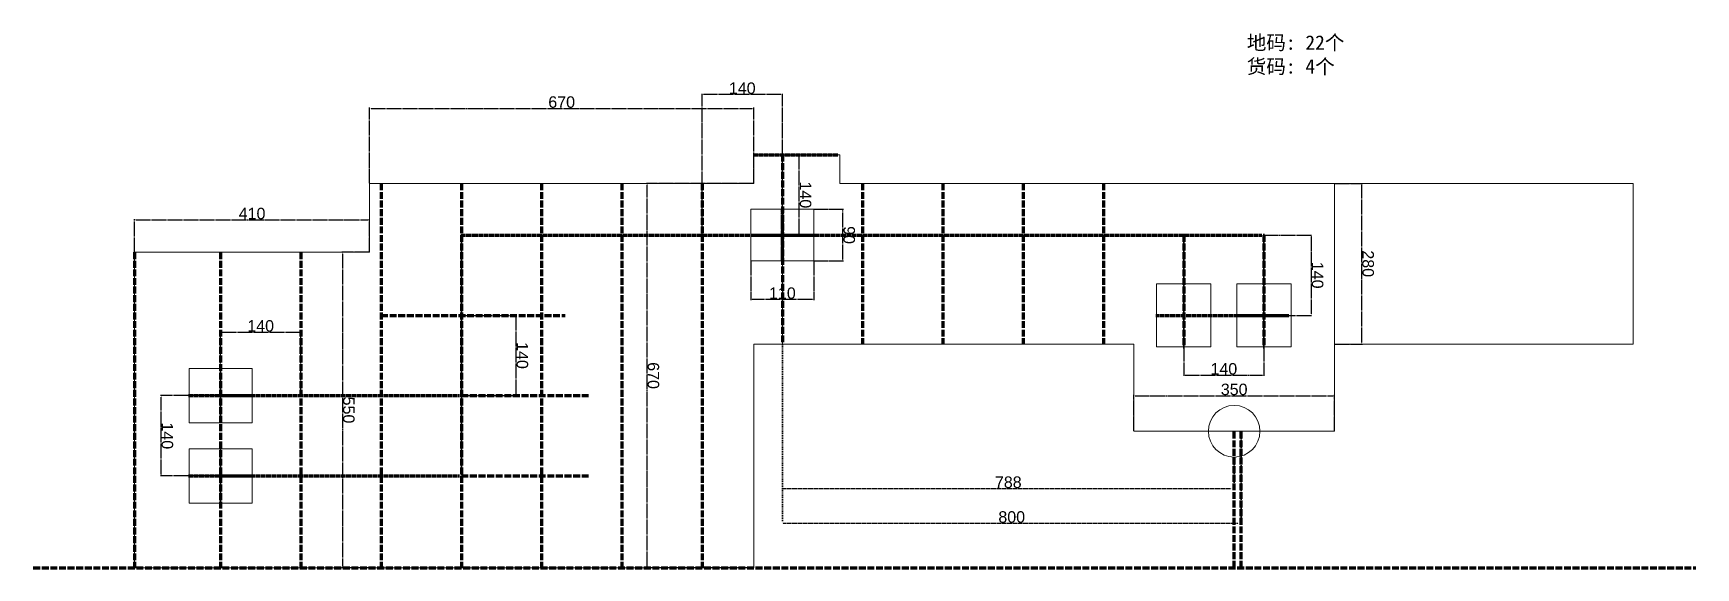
# Model space of a CAD drawing. Header units: millimetres. Extents: x 1548 to 4448, y 2317 to 3249.
import ezdxf

# ---------------------------------------------------------------- set-up
doc = ezdxf.new("R2010")
doc.units = ezdxf.units.MM
for name, pattern in [('ACAD_ISO02W100', [15, 12, -3]), ('ACAD_ISO07W100', [3, 0, -3]), ('JIS_08_25', [28, 25, -1.125, 0.75, -1.125])]:
    doc.linetypes.add(name, pattern=pattern)
doc.layers.get('0').update_dxf_attribs({"lineweight": 20})
doc.layers.add('小车', color=2, linetype='JIS_08_25', lineweight=200)
doc.layers.add('轴线', color=1, linetype='ACAD_ISO02W100', lineweight=200)
doc.layers.add('辅助线', color=3, linetype='ACAD_ISO07W100', lineweight=200, plot=False)
doc.styles.get("Standard").update_dxf_attribs({"font": 'arial.ttf'})
doc.dimstyles.new('ISO-25', dxfattribs={"dimtxt": 20, "dimasz": 2.5, "dimexe": 1.25, "dimexo": 0.625, "dimtad": 1, "dimtxsty": 'Standard', "dimcen": 2.5, "dimadec": 0, "dimazin": 0, "dimtfac": 1, "dimtmove": 0, "dimatfit": 3, "dimfxl": 0, "dimarcsym": 0})

# ---------------------------------------------------------------- blocks, each defined once
blk = doc.blocks.new('*D17')
at = {"layer": 'Defpoints', "color": 0}
for p in [(2854.9, 2707.3), (3654.9, 2555.3), (3654.9, 2394.9)]:
    blk.add_point(p, dxfattribs=at)
at = {"layer": '辅助线', "color": 0, "lineweight": -2}
for p, q in [((2854.9, 2706.7), (2854.9, 2393.6)), ((3654.9, 2554.6), (3654.9, 2393.6)), ((2857.4, 2394.9), (3652.4, 2394.9))]:
    blk.add_line(p, q, dxfattribs=at)
at = {"layer": '辅助线', "color": 0}
for points in [[(2857.4, 2395.3), (2857.4, 2394.5), (2854.9, 2394.9)], [(3652.4, 2395.3), (3652.4, 2394.5), (3654.9, 2394.9)]]:
    blk.add_solid(points, dxfattribs=at)
at = {"layer": '辅助线', "color": 0, "insert": (3254.9, 2405.7), "char_height": 20, "attachment_point": 5}
blk.add_mtext('800', dxfattribs=at)
blk = doc.blocks.new('*D18')
at = {"layer": 'Defpoints', "color": 0}
for p in [(2854.9, 2707.3), (3642.9, 2510.3), (3642.9, 2455.5)]:
    blk.add_point(p, dxfattribs=at)
at = {"layer": '辅助线', "color": 0, "lineweight": -2}
for p, q in [((2854.9, 2706.7), (2854.9, 2454.3)), ((3642.9, 2509.6), (3642.9, 2454.3)), ((2857.4, 2455.5), (3640.4, 2455.5))]:
    blk.add_line(p, q, dxfattribs=at)
at = {"layer": '辅助线', "color": 0}
for points in [[(2857.4, 2455.9), (2857.4, 2455.1), (2854.9, 2455.5)], [(3640.4, 2455.9), (3640.4, 2455.1), (3642.9, 2455.5)]]:
    blk.add_solid(points, dxfattribs=at)
at = {"layer": '辅助线', "color": 0, "insert": (3248.9, 2466.3), "char_height": 20, "attachment_point": 5}
blk.add_mtext('788', dxfattribs=at)
blk = doc.blocks.new('*D20')
at = {"layer": 'Defpoints', "color": 0}
for p in [(2909.9, 2942.3), (2960.5, 2942.3), (2909.9, 2852.3)]:
    blk.add_point(p, dxfattribs=at)
at = {"layer": '小车', "color": 0, "lineweight": -2}
for p, q in [((2910.5, 2942.3), (2961.7, 2942.3)), ((2960.5, 2854.8), (2960.5, 2939.8)), ((2910.5, 2852.3), (2961.7, 2852.3))]:
    blk.add_line(p, q, dxfattribs=at)
at = {"layer": '小车', "color": 0}
for points in [[(2960.9, 2939.8), (2960.1, 2939.8), (2960.5, 2942.3)], [(2960.9, 2854.8), (2960.1, 2854.8), (2960.5, 2852.3)]]:
    blk.add_solid(points, dxfattribs=at)
at = {"layer": '小车', "color": 0, "insert": (2971.3, 2897.3), "char_height": 20, "attachment_point": 5, "rotation": 270}
blk.add_mtext('90', dxfattribs=at)
blk = doc.blocks.new('*D23')
at = {"layer": 'Defpoints', "color": 0}
for p in [(3554.9, 2702.3), (3694.9, 2702.3), (3694.9, 2653)]:
    blk.add_point(p, dxfattribs=at)
at = {"layer": '小车', "color": 0, "lineweight": -2}
for p, q in [((3554.9, 2701.7), (3554.9, 2651.8)), ((3694.9, 2701.7), (3694.9, 2651.8)), ((3557.4, 2653), (3692.4, 2653))]:
    blk.add_line(p, q, dxfattribs=at)
at = {"layer": '小车', "color": 0}
for points in [[(3557.4, 2653.5), (3557.4, 2652.6), (3554.9, 2653)], [(3692.4, 2653.5), (3692.4, 2652.6), (3694.9, 2653)]]:
    blk.add_solid(points, dxfattribs=at)
at = {"layer": '小车', "color": 0, "insert": (3624.9, 2663.9), "char_height": 20, "attachment_point": 5}
blk.add_mtext('140', dxfattribs=at)
blk = doc.blocks.new('*D24')
at = {"layer": 'Defpoints', "color": 0}
for p in [(3694.9, 2897.3), (3777.5, 2897.3), (3694.9, 2757.3)]:
    blk.add_point(p, dxfattribs=at)
at = {"layer": '小车', "color": 0, "lineweight": -2}
for p, q in [((3695.5, 2897.3), (3778.7, 2897.3)), ((3777.5, 2759.8), (3777.5, 2894.8)), ((3695.5, 2757.3), (3778.7, 2757.3))]:
    blk.add_line(p, q, dxfattribs=at)
at = {"layer": '小车', "color": 0}
for points in [[(3777.9, 2894.8), (3777.1, 2894.8), (3777.5, 2897.3)], [(3777.9, 2759.8), (3777.1, 2759.8), (3777.5, 2757.3)]]:
    blk.add_solid(points, dxfattribs=at)
at = {"layer": '小车', "color": 0, "insert": (3788.3, 2827.3), "char_height": 20, "attachment_point": 5, "rotation": 270}
blk.add_mtext('140', dxfattribs=at)
blk = doc.blocks.new('*D27')
at = {"layer": 'Defpoints', "color": 0}
for p in [(2714.9, 3142.4), (2714.9, 2897.3), (2854.9, 2897.3)]:
    blk.add_point(p, dxfattribs=at)
at = {"layer": '小车', "color": 0, "lineweight": -2}
for p, q in [((2714.9, 2897.9), (2714.9, 3143.6)), ((2852.4, 3142.4), (2717.4, 3142.4)), ((2854.9, 2897.9), (2854.9, 3143.6))]:
    blk.add_line(p, q, dxfattribs=at)
at = {"layer": '小车', "color": 0}
for points in [[(2717.4, 3142.8), (2717.4, 3142), (2714.9, 3142.4)], [(2852.4, 3142.8), (2852.4, 3142), (2854.9, 3142.4)]]:
    blk.add_solid(points, dxfattribs=at)
at = {"layer": '小车', "color": 0, "insert": (2784.9, 3153.2), "char_height": 20, "attachment_point": 5}
blk.add_mtext('140', dxfattribs=at)
blk = doc.blocks.new('*D28')
at = {"layer": 'Defpoints', "color": 0}
for p in [(2294.9, 2757.3), (2390.4, 2757.3), (2294.9, 2617.3)]:
    blk.add_point(p, dxfattribs=at)
at = {"layer": '小车', "color": 0, "lineweight": -2}
for p, q in [((2295.5, 2757.3), (2391.6, 2757.3)), ((2390.4, 2619.8), (2390.4, 2754.8)), ((2295.5, 2617.3), (2391.6, 2617.3))]:
    blk.add_line(p, q, dxfattribs=at)
at = {"layer": '小车', "color": 0}
for points in [[(2390.8, 2754.8), (2390, 2754.8), (2390.4, 2757.3)], [(2390.8, 2619.8), (2390, 2619.8), (2390.4, 2617.3)]]:
    blk.add_solid(points, dxfattribs=at)
at = {"layer": '小车', "color": 0, "insert": (2401.2, 2687.3), "char_height": 20, "attachment_point": 5, "rotation": 270}
blk.add_mtext('140', dxfattribs=at)
blk = doc.blocks.new('*D29')
at = {"layer": 'Defpoints', "color": 0}
for p in [(1771.2, 2617.3), (1874.9, 2617.3), (1874.9, 2477.3)]:
    blk.add_point(p, dxfattribs=at)
at = {"layer": '小车', "color": 0, "lineweight": -2}
for p, q in [((1874.3, 2617.3), (1769.9, 2617.3)), ((1771.2, 2479.8), (1771.2, 2614.8)), ((1874.3, 2477.3), (1769.9, 2477.3))]:
    blk.add_line(p, q, dxfattribs=at)
at = {"layer": '小车', "color": 0}
for points in [[(1771.6, 2614.8), (1770.7, 2614.8), (1771.2, 2617.3)], [(1771.6, 2479.8), (1770.7, 2479.8), (1771.2, 2477.3)]]:
    blk.add_solid(points, dxfattribs=at)
at = {"layer": '小车', "color": 0, "insert": (1782, 2547.3), "char_height": 20, "attachment_point": 5, "rotation": 270}
blk.add_mtext('140', dxfattribs=at)
blk = doc.blocks.new('*D30')
at = {"layer": 'Defpoints', "color": 0}
for p in [(2014.9, 2728), (1874.9, 2617.3), (2014.9, 2617.3)]:
    blk.add_point(p, dxfattribs=at)
at = {"layer": '小车', "color": 0, "lineweight": -2}
for p, q in [((1874.9, 2617.9), (1874.9, 2729.2)), ((1877.4, 2728), (2012.4, 2728)), ((2014.9, 2617.9), (2014.9, 2729.2))]:
    blk.add_line(p, q, dxfattribs=at)
at = {"layer": '小车', "color": 0}
for points in [[(1877.4, 2728.4), (1877.4, 2727.5), (1874.9, 2728)], [(2012.4, 2728.4), (2012.4, 2727.5), (2014.9, 2728)]]:
    blk.add_solid(points, dxfattribs=at)
at = {"layer": '小车', "color": 0, "insert": (1944.9, 2738.8), "char_height": 20, "attachment_point": 5}
blk.add_mtext('140', dxfattribs=at)
blk = doc.blocks.new('*D31')
at = {"layer": 'Defpoints', "color": 0}
for p in [(2799.9, 2852.3), (2909.9, 2852.3), (2799.9, 2785)]:
    blk.add_point(p, dxfattribs=at)
at = {"layer": '小车', "color": 0, "lineweight": -2}
for p, q in [((2799.9, 2851.7), (2799.9, 2783.8)), ((2909.9, 2851.7), (2909.9, 2783.8)), ((2907.4, 2785), (2802.4, 2785))]:
    blk.add_line(p, q, dxfattribs=at)
at = {"layer": '小车', "color": 0}
for points in [[(2802.4, 2785.4), (2802.4, 2784.6), (2799.9, 2785)], [(2907.4, 2785.4), (2907.4, 2784.6), (2909.9, 2785)]]:
    blk.add_solid(points, dxfattribs=at)
at = {"layer": '小车', "color": 0, "insert": (2854.9, 2795.9), "char_height": 20, "attachment_point": 5}
blk.add_mtext('110', dxfattribs=at)
blk = doc.blocks.new('*D33')
at = {"layer": 'Defpoints', "color": 0}
for p in [(3817.9, 2617.2), (3467.9, 2555.3), (3817.9, 2555.3)]:
    blk.add_point(p, dxfattribs=at)
at = {"layer": '小车', "color": 0, "lineweight": -2}
for p, q in [((3467.9, 2555.9), (3467.9, 2618.5)), ((3470.4, 2617.2), (3815.4, 2617.2)), ((3817.9, 2555.9), (3817.9, 2618.5))]:
    blk.add_line(p, q, dxfattribs=at)
at = {"layer": '小车', "color": 0}
for points in [[(3470.4, 2617.6), (3470.4, 2616.8), (3467.9, 2617.2)], [(3815.4, 2617.6), (3815.4, 2616.8), (3817.9, 2617.2)]]:
    blk.add_solid(points, dxfattribs=at)
at = {"layer": '小车', "color": 0, "insert": (3642.9, 2628.1), "char_height": 20, "attachment_point": 5}
blk.add_mtext('350', dxfattribs=at)
blk = doc.blocks.new('*D35')
at = {"layer": 'Defpoints', "color": 0}
for p in [(3817.9, 2987.3), (3865.7, 2987.3), (3817.9, 2707.3)]:
    blk.add_point(p, dxfattribs=at)
at = {"layer": '小车', "color": 0, "lineweight": -2}
for p, q in [((3818.5, 2987.3), (3866.9, 2987.3)), ((3865.7, 2709.8), (3865.7, 2984.8)), ((3818.5, 2707.3), (3866.9, 2707.3))]:
    blk.add_line(p, q, dxfattribs=at)
at = {"layer": '小车', "color": 0}
for points in [[(3866.1, 2984.8), (3865.2, 2984.8), (3865.7, 2987.3)], [(3866.1, 2709.8), (3865.2, 2709.8), (3865.7, 2707.3)]]:
    blk.add_solid(points, dxfattribs=at)
at = {"layer": '小车', "color": 0, "insert": (3876.5, 2847.3), "char_height": 20, "attachment_point": 5, "rotation": 270}
blk.add_mtext('280', dxfattribs=at)
blk = doc.blocks.new('*D36')
at = {"layer": 'Defpoints', "color": 0}
for p in [(2854.9, 3037.3), (2884.4, 3037.3), (2854.9, 2897.3)]:
    blk.add_point(p, dxfattribs=at)
at = {"layer": '小车', "color": 0, "lineweight": -2}
for p, q in [((2855.5, 3037.3), (2885.6, 3037.3)), ((2884.4, 2899.8), (2884.4, 3034.8)), ((2855.5, 2897.3), (2885.6, 2897.3))]:
    blk.add_line(p, q, dxfattribs=at)
at = {"layer": '小车', "color": 0}
for points in [[(2884.8, 3034.8), (2883.9, 3034.8), (2884.4, 3037.3)], [(2884.8, 2899.8), (2883.9, 2899.8), (2884.4, 2897.3)]]:
    blk.add_solid(points, dxfattribs=at)
at = {"layer": '小车', "color": 0, "insert": (2895.2, 2967.3), "char_height": 20, "attachment_point": 5, "rotation": 270}
blk.add_mtext('140', dxfattribs=at)
blk = doc.blocks.new('*D38')
at = {"layer": 'Defpoints', "color": 0}
for p in [(2134.9, 2923.9), (1724.9, 2867.3), (2134.9, 2867.3)]:
    blk.add_point(p, dxfattribs=at)
at = {"layer": '小车', "color": 0, "lineweight": -2}
for p, q in [((1724.9, 2867.9), (1724.9, 2925.1)), ((1727.4, 2923.9), (2132.4, 2923.9)), ((2134.9, 2867.9), (2134.9, 2925.1))]:
    blk.add_line(p, q, dxfattribs=at)
at = {"layer": '小车', "color": 0}
for points in [[(1727.4, 2924.3), (1727.4, 2923.5), (1724.9, 2923.9)], [(2132.4, 2924.3), (2132.4, 2923.5), (2134.9, 2923.9)]]:
    blk.add_solid(points, dxfattribs=at)
at = {"layer": '小车', "color": 0, "insert": (1929.9, 2934.7), "char_height": 20, "attachment_point": 5}
blk.add_mtext('410', dxfattribs=at)
blk = doc.blocks.new('*D39')
at = {"layer": 'Defpoints', "color": 0}
for p in [(2804.9, 3118.1), (2134.9, 2987.3), (2804.9, 2987.3)]:
    blk.add_point(p, dxfattribs=at)
at = {"layer": '小车', "color": 0, "lineweight": -2}
for p, q in [((2134.9, 2987.9), (2134.9, 3119.4)), ((2137.4, 3118.1), (2802.4, 3118.1)), ((2804.9, 2987.9), (2804.9, 3119.4))]:
    blk.add_line(p, q, dxfattribs=at)
at = {"layer": '小车', "color": 0}
for points in [[(2137.4, 3118.5), (2137.4, 3117.7), (2134.9, 3118.1)], [(2802.4, 3118.5), (2802.4, 3117.7), (2804.9, 3118.1)]]:
    blk.add_solid(points, dxfattribs=at)
at = {"layer": '小车', "color": 0, "insert": (2469.9, 3129), "char_height": 20, "attachment_point": 5}
blk.add_mtext('670', dxfattribs=at)
blk = doc.blocks.new('*D40')
at = {"layer": 'Defpoints', "color": 0}
for p in [(2134.9, 2867.3), (2087.6, 2317.3), (2134.9, 2317.3)]:
    blk.add_point(p, dxfattribs=at)
at = {"layer": '小车', "color": 0, "lineweight": -2}
for p, q in [((2134.3, 2867.3), (2086.4, 2867.3)), ((2087.6, 2864.8), (2087.6, 2319.8)), ((2134.3, 2317.3), (2086.4, 2317.3))]:
    blk.add_line(p, q, dxfattribs=at)
at = {"layer": '小车', "color": 0}
for points in [[(2088, 2864.8), (2087.2, 2864.8), (2087.6, 2867.3)], [(2088, 2319.8), (2087.2, 2319.8), (2087.6, 2317.3)]]:
    blk.add_solid(points, dxfattribs=at)
at = {"layer": '小车', "color": 0, "insert": (2098.5, 2592.3), "char_height": 20, "attachment_point": 5, "rotation": 270}
blk.add_mtext('550', dxfattribs=at)
blk = doc.blocks.new('*D41')
at = {"layer": 'Defpoints', "color": 0}
for p in [(2619, 2987.3), (2804.9, 2987.3), (2804.9, 2317.3)]:
    blk.add_point(p, dxfattribs=at)
at = {"layer": '小车', "color": 0, "lineweight": -2}
for p, q in [((2804.3, 2987.3), (2617.7, 2987.3)), ((2619, 2319.8), (2619, 2984.8)), ((2804.3, 2317.3), (2617.7, 2317.3))]:
    blk.add_line(p, q, dxfattribs=at)
at = {"layer": '小车', "color": 0}
for points in [[(2619.4, 2984.8), (2618.6, 2984.8), (2619, 2987.3)], [(2619.4, 2319.8), (2618.6, 2319.8), (2619, 2317.3)]]:
    blk.add_solid(points, dxfattribs=at)
at = {"layer": '小车', "color": 0, "insert": (2629.8, 2652.3), "char_height": 20, "attachment_point": 5, "rotation": 270}
blk.add_mtext('670', dxfattribs=at)

msp = doc.modelspace()

# ---------------------------------------------------------------- linework, layer by layer
for p, q in [((3817.905, 2707.323), (3817.905, 2987.323)), ((3467.905, 2555.261), (3467.905, 2707.323)), ((3817.905, 2555.261), (3817.905, 2707.323)), ((3467.905, 2555.261), (3817.905, 2555.261)), ((3467.905, 2555.261), (3642.905, 2555.261))]:
    msp.add_line(p, q)
for points in [[(2954.905, 2987.323), (2954.905, 3037.323), (2804.905, 3037.323), (2804.905, 2987.323)], [(2854.905, 3037.323), (2854.905, 2707.323)], [(2134.905, 2867.323), (2134.905, 2987.323), (2804.905, 2987.323)], [(3817.905, 2707.323), (4338.905, 2707.323), (4338.905, 2987.323), (2954.905, 2987.323)], [(2134.905, 2317.323), (1724.905, 2317.323), (1724.905, 2867.323), (2134.905, 2867.323)], [(2804.905, 2707.323), (2804.905, 2317.323), (2134.905, 2317.323)], [(2804.905, 2707.323), (3467.905, 2707.323)], [(3507.405, 2702.323), (3602.405, 2702.323)], [(3647.405, 2702.323), (3742.405, 2702.323)], [(1819.905, 2664.823), (1819.905, 2569.823)], [(1819.905, 2524.823), (1819.905, 2429.823)]]:
    msp.add_lwpolyline(points)
for points in [[(2799.905, 2852.323), (2909.905, 2852.323), (2909.905, 2942.323), (2799.905, 2942.323)], [(3602.405, 2702.323), (3602.405, 2812.323), (3507.405, 2812.323), (3507.405, 2702.323)], [(3742.405, 2702.323), (3742.405, 2812.323), (3647.405, 2812.323), (3647.405, 2702.323)], [(1819.905, 2569.823), (1929.905, 2569.823), (1929.905, 2664.823), (1819.905, 2664.823)], [(1819.905, 2429.823), (1929.905, 2429.823), (1929.905, 2524.823), (1819.905, 2524.823)]]:
    msp.add_lwpolyline(points, close=True)
msp.add_circle((3642.905, 2555.261), 45)
at = {"layer": '小车'}
for p, q in [((2854.905, 2852.323), (2854.905, 2942.323)), ((2799.905, 2897.323), (2909.905, 2897.323))]:
    msp.add_line(p, q, dxfattribs=at)
at = {"layer": '轴线'}
for p, q in [((2854.905, 3037.323), (2854.905, 2707.323)), ((2154.905, 2987.323), (2154.905, 2317.323)), ((2294.905, 2987.323), (2294.905, 2317.323)), ((2434.905, 2987.323), (2434.905, 2317.323)), ((2574.905, 2987.323), (2574.905, 2317.323)), ((2714.905, 2987.323), (2714.905, 2317.323)), ((2994.905, 2987.323), (2994.905, 2707.323)), ((3134.905, 2987.323), (3134.905, 2707.323)), ((3274.905, 2987.323), (3274.905, 2707.323)), ((3414.905, 2987.323), (3414.905, 2707.323)), ((3554.905, 2897.323), (3554.905, 2702.323)), ((3694.905, 2897.323), (3694.905, 2702.323)), ((1724.905, 2867.323), (1724.905, 2317.323)), ((1874.905, 2867.323), (1874.905, 2317.323)), ((2014.905, 2867.323), (2014.905, 2317.323)), ((2154.905, 2757.323), (2475.857, 2757.323)), ((2294.905, 2617.323), (2518.272, 2617.323)), ((3642.905, 2317.323), (3642.905, 2555.261)), ((3654.905, 2317.323), (3654.905, 2555.261)), ((2294.905, 2477.323), (2519.044, 2477.323)), ((1548.223, 2317.323), (4448.004, 2317.323))]:
    msp.add_line(p, q, dxfattribs=at)
at = {"layer": '辅助线'}
for p, q in [((2804.905, 3037.323), (2954.905, 3037.323)), ((2294.905, 2897.323), (3694.905, 2897.323)), ((2294.905, 2897.323), (2294.905, 2477.323)), ((3554.905, 2897.323), (3554.905, 2812.323)), ((3694.905, 2897.323), (3694.905, 2812.323)), ((3554.905, 2702.323), (3554.905, 2812.323)), ((3694.905, 2702.323), (3694.905, 2812.323)), ((3507.405, 2757.323), (3602.405, 2757.323)), ((3507.405, 2757.323), (3742.405, 2757.323)), ((3647.405, 2757.323), (3742.405, 2757.323)), ((1874.905, 2664.823), (1874.905, 2569.823)), ((1819.905, 2617.323), (1929.905, 2617.323)), ((1874.905, 2617.323), (2294.905, 2617.323)), ((1874.905, 2524.823), (1874.905, 2429.823)), ((1819.905, 2477.323), (1929.905, 2477.323)), ((1874.905, 2477.323), (2294.905, 2477.323))]:
    msp.add_line(p, q, dxfattribs=at)

# ---------------------------------------------------------------- texts
at = {"layer": '小车', "insert": (3664.893, 3245.375), "char_height": 25, "attachment_point": 1}
msp.add_mtext_dynamic_manual_height_columns('{\\fSimSun|b0|i0|c134|p2;地码: 22个\\P货码: 4个}', width=248.12386, gutter_width=12.5, heights=[0], dxfattribs=at)

# ---------------------------------------------------------------- dimensions: what is measured, and where the dimension line sits
at = {"layer": '小车'}
for base, p1, p2, picture, middle in [((2714.905, 3142.398), (2854.905, 2897.323), (2714.905, 2897.323), '*D27', (2784.905, 3153.235)), ((2804.905, 3118.122), (2134.905, 2987.323), (2804.905, 2987.323), '*D39', (2469.905, 3128.958)), ((2134.905, 2923.899), (1724.905, 2867.323), (2134.905, 2867.323), '*D38', (1929.905, 2934.736)), ((2799.905, 2785.016), (2909.905, 2852.323), (2799.905, 2852.323), '*D31', (2854.905, 2795.852)), ((2014.905, 2727.959), (1874.905, 2617.323), (2014.905, 2617.323), '*D30', (1944.905, 2738.795)), ((3694.905, 2653.047), (3554.905, 2702.323), (3694.905, 2702.323), '*D23', (3624.905, 2663.884)), ((3817.905, 2617.229), (3467.905, 2555.261), (3817.905, 2555.261), '*D33', (3642.905, 2628.073))]:
    dim = msp.add_linear_dim(base=base, p1=p1, p2=p2, dimstyle='ISO-25', dxfattribs=at)
    dim.commit()
    dim.dimension.update_dxf_attribs({"geometry": picture, "text_midpoint": middle})
dim = msp.add_linear_dim(base=(2884.363, 3037.323), p1=(2854.905, 2897.323), p2=(2854.905, 3037.323), angle=90, dimstyle='ISO-25', dxfattribs=at)
dim.commit()
dim.dimension.update_dxf_attribs({"geometry": '*D36', "text_midpoint": (2884.363, 2967.323), "dimtype": 160})
for base, p1, p2, picture, middle in [((2618.993, 2987.323), (2804.905, 2317.323), (2804.905, 2987.323), '*D41', (2629.829, 2652.323)), ((3865.654, 2987.323), (3817.905, 2707.323), (3817.905, 2987.323), '*D35', (3876.49, 2847.323)), ((2960.471, 2942.323), (2909.905, 2852.323), (2909.905, 2942.323), '*D20', (2971.308, 2897.323)), ((3777.473, 2897.323), (3694.905, 2757.323), (3694.905, 2897.323), '*D24', (3788.309, 2827.323)), ((2087.621, 2317.323), (2134.905, 2867.323), (2134.905, 2317.323), '*D40', (2098.457, 2592.323)), ((2390.382, 2757.323), (2294.905, 2617.323), (2294.905, 2757.323), '*D28', (2401.219, 2687.323)), ((1771.151, 2617.323), (1874.905, 2477.323), (1874.905, 2617.323), '*D29', (1781.988, 2547.323))]:
    dim = msp.add_linear_dim(base=base, p1=p1, p2=p2, angle=90, dimstyle='ISO-25', dxfattribs=at)
    dim.commit()
    dim.dimension.update_dxf_attribs({"geometry": picture, "text_midpoint": middle})
at = {"layer": '辅助线'}
dim = msp.add_linear_dim(base=(3654.905, 2394.881), p1=(2854.905, 2707.323), p2=(3654.905, 2555.261), dimstyle='ISO-25', dxfattribs=at)
dim.commit()
dim.dimension.update_dxf_attribs({"geometry": '*D17', "text_midpoint": (3254.905, 2394.881), "dimtype": 160})
dim = msp.add_linear_dim(base=(3642.905, 2455.51), p1=(2854.905, 2707.323), p2=(3642.905, 2510.261), dimstyle='ISO-25', dxfattribs=at)
dim.commit()
dim.dimension.update_dxf_attribs({"geometry": '*D18', "text_midpoint": (3248.905, 2466.347)})

doc.saveas('drawing.dxf')
